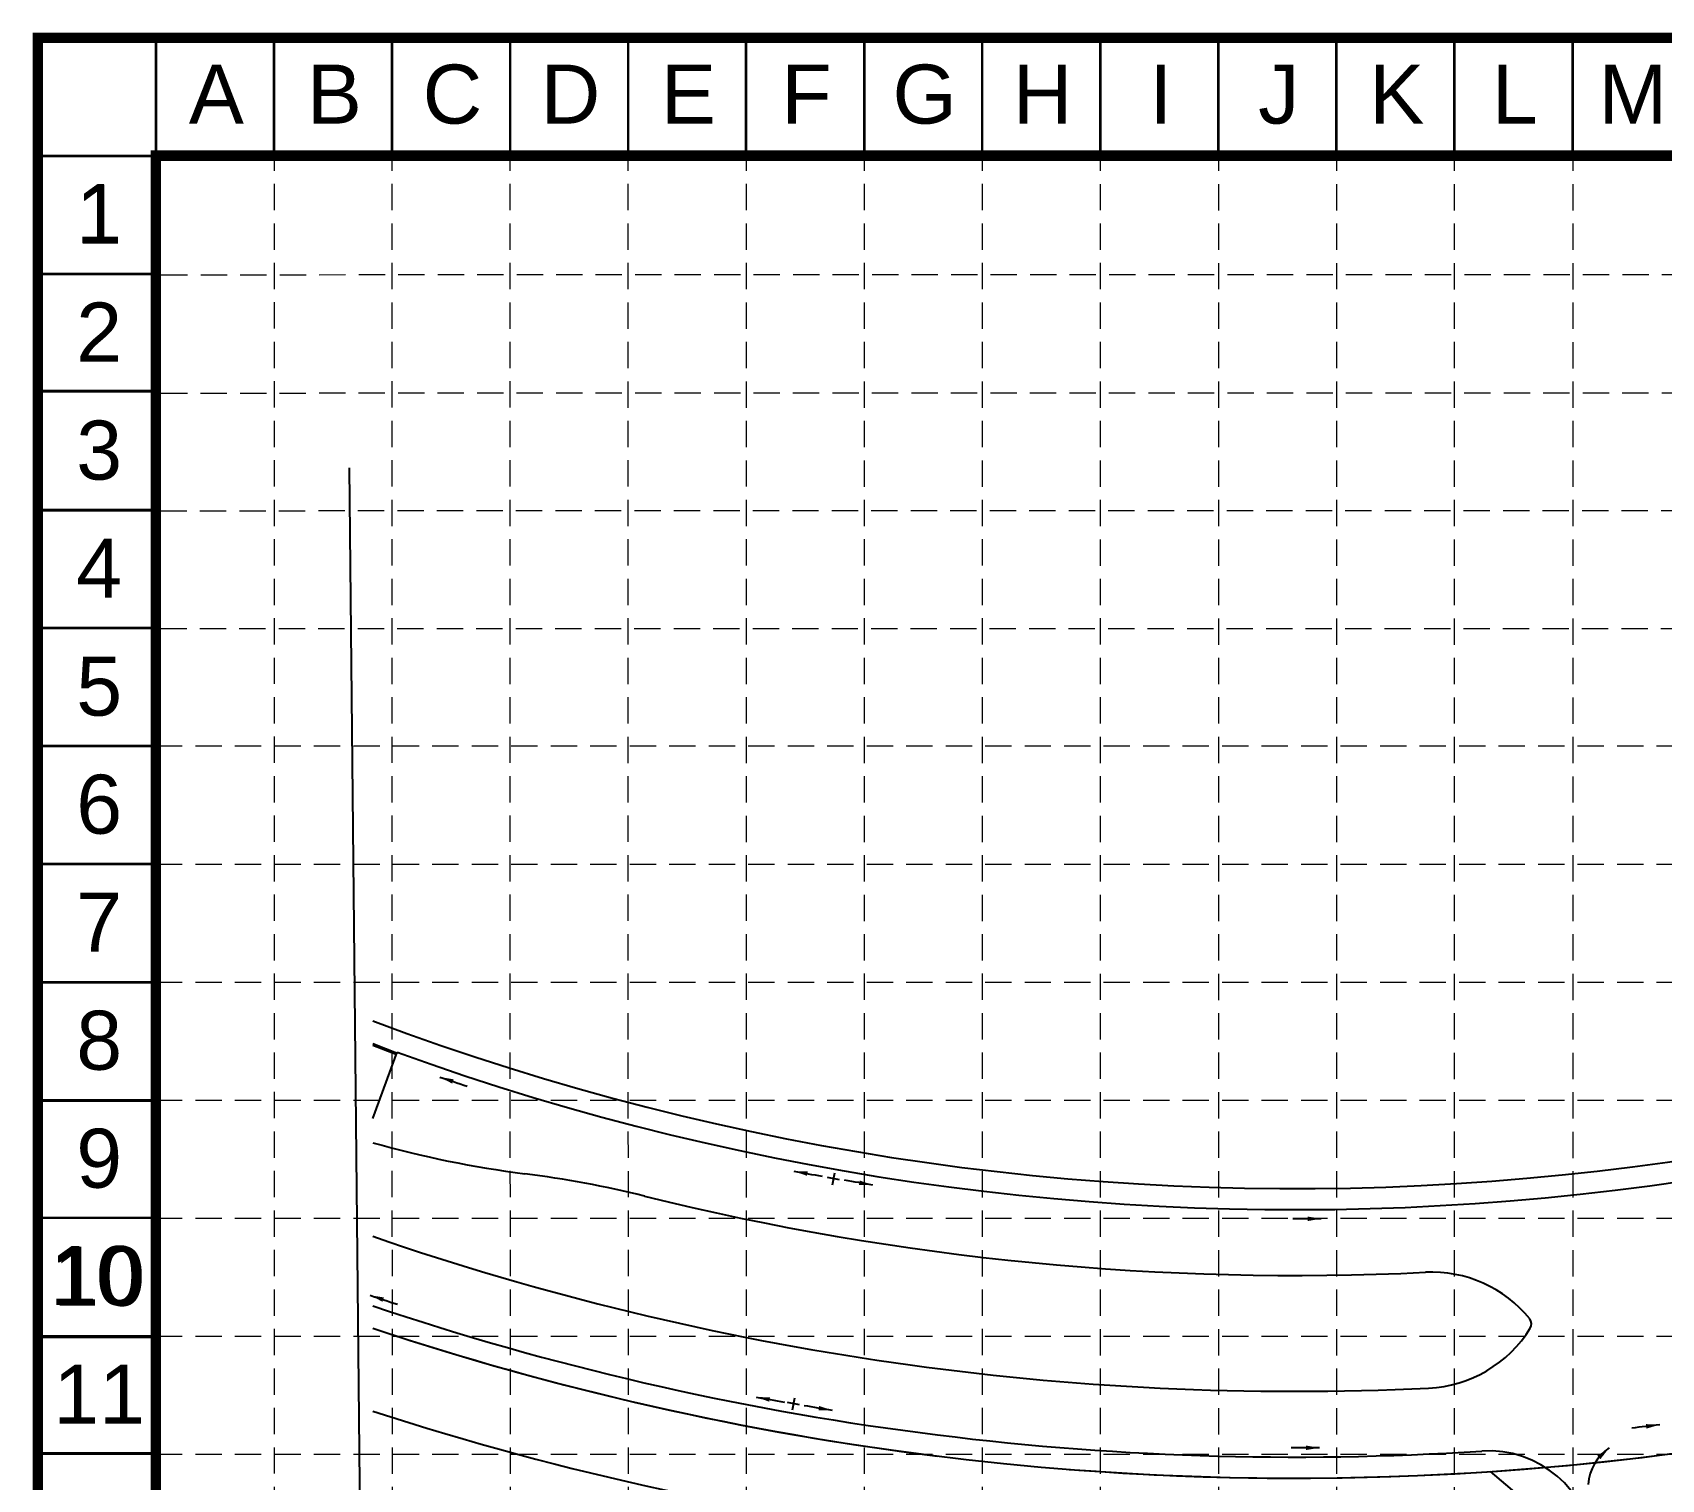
# Model space of a CAD drawing. Extents: x 2138193 to 2139991, y 332071 to 334944.
# Drawn here: x 2138193 to 2138812, y 334395 to 334944 of the extents above; entities that cross this region are included whole.
import ezdxf
from ezdxf.enums import TextEntityAlignment as Align

# ---------------------------------------------------------------- set-up
doc = ezdxf.new("R2010")
doc.units = 0
doc.header["$LTSCALE"] = 100
doc.header["$MEASUREMENT"] = 0
doc.linetypes.add('DASHED', pattern=[0.75, 0.5, -0.25])
doc.linetypes.add('HIDDEN', pattern=[0.375, 0.25, -0.125])
for name, color, linetype in [('BASE', 7, 'Continuous'), ('C-FLOW-ARROW-N', 7, 'Continuous'), ('C-ROAD-BACK-N', 1, 'Continuous'), ('C-STRM-PVC-INLET-N', 7, 'Continuous'), ('GRID', 254, 'DASHED'), ('V-PNTS-BRKLN', 1, 'Continuous'), ('V-PROP-E', 7, 'Continuous'), ('V-PROP-N', 3, 'Continuous'), ('V-PROP-RWAY-N', 4, 'Continuous')]:
    doc.layers.add(name, color=color, linetype=linetype)
doc.styles.add('L80', font='simplex', dxfattribs={"height": 8})
doc.styles.get("Standard").update_dxf_attribs({"font": 'ARIAL.TTF'})
doc.dimstyles.new('40sc-FlowArrow', dxfattribs={"dimscale": 40, "dimtxt": 0.18, "dimasz": 0.13, "dimexe": 0.0625, "dimexo": 0.03, "dimgap": 0.02, "dimtad": 1, "dimdsep": 46, "dimtxsty": 'L80', "dimcen": 0.02, "dimclrd": 256, "dimclre": 256, "dimclrt": 256, "dimaunit": 1, "dimazin": 2, "dimtfac": 1, "dimtofl": 0, "dimtmove": 0, "dimatfit": 3, "dimfxl": 0, "dimtolj": 1, "dimtzin": 0, "dimlwd": -1, "dimlwe": -1, "dimarcsym": 0})

msp = doc.modelspace()

# ---------------------------------------------------------------- linework, layer by layer
at = {"layer": 'BASE'}
for p, q in [((2138239.66, 334942.37), (2138194.82, 334942.37)), ((2139988.37, 334942.37), (2138194.82, 334942.37)), ((2138194.82, 334942.37), (2138194.82, 332072.69)), ((2138239.66, 334942.49), (2138239.66, 334897.65)), ((2138239.66, 334942.47), (2138239.66, 334897.64)), ((2138239.66, 334942.37), (2138239.66, 334897.53)), ((2138284.5, 334942.49), (2138284.5, 334897.65)), ((2138284.5, 334942.47), (2138284.5, 334897.64)), ((2138284.5, 334942.37), (2138284.5, 334897.53)), ((2138329.34, 334942.49), (2138329.34, 334897.65)), ((2138329.34, 334942.47), (2138329.34, 334897.64)), ((2138329.34, 334942.37), (2138329.34, 334897.53)), ((2138374.18, 334942.49), (2138374.18, 334897.65)), ((2138374.18, 334942.47), (2138374.18, 334897.64)), ((2138374.18, 334942.37), (2138374.18, 334897.53)), ((2138419.01, 334942.49), (2138419.01, 334897.65)), ((2138419.01, 334942.47), (2138419.01, 334897.64)), ((2138419.01, 334942.37), (2138419.01, 334897.53)), ((2138463.85, 334942.49), (2138463.85, 334897.65)), ((2138463.85, 334942.47), (2138463.85, 334897.64)), ((2138463.85, 334942.37), (2138463.85, 334897.53)), ((2138508.69, 334942.49), (2138508.69, 334897.65)), ((2138508.69, 334942.47), (2138508.69, 334897.64)), ((2138508.69, 334942.37), (2138508.69, 334897.53)), ((2138553.53, 334942.49), (2138553.53, 334897.65)), ((2138553.53, 334942.47), (2138553.53, 334897.64)), ((2138553.53, 334942.37), (2138553.53, 334897.53)), ((2138598.37, 334942.49), (2138598.37, 334897.65)), ((2138598.37, 334942.47), (2138598.37, 334897.64)), ((2138598.37, 334942.37), (2138598.37, 334897.53)), ((2138643.21, 334942.49), (2138643.21, 334897.65)), ((2138643.21, 334942.47), (2138643.21, 334897.64)), ((2138643.21, 334942.37), (2138643.21, 334897.53)), ((2138688.05, 334942.49), (2138688.05, 334897.65)), ((2138688.05, 334942.47), (2138688.05, 334897.64)), ((2138688.05, 334942.37), (2138688.05, 334897.53)), ((2138732.89, 334942.49), (2138732.89, 334897.65)), ((2138732.89, 334942.47), (2138732.89, 334897.64)), ((2138732.89, 334942.37), (2138732.89, 334897.53)), ((2138777.72, 334942.47), (2138777.72, 334897.64)), ((2138777.72, 334942.37), (2138777.72, 334897.53)), ((2138239.23, 334897.53), (2138194.39, 334897.53)), ((2138239.66, 334897.53), (2138194.82, 334897.53)), ((2138239.68, 334897.53), (2138194.84, 334897.53)), ((2139943.53, 334897.53), (2138239.66, 334897.53)), ((2138239.66, 334897.53), (2138239.66, 332117.53)), ((2138239.23, 334852.69), (2138194.39, 334852.69)), ((2138239.66, 334852.69), (2138194.82, 334852.69)), ((2138239.68, 334852.69), (2138194.84, 334852.69)), ((2138239.23, 334807.85), (2138194.39, 334807.85)), ((2138239.66, 334807.85), (2138194.82, 334807.85)), ((2138239.68, 334807.85), (2138194.84, 334807.85)), ((2138239.23, 334763.02), (2138194.39, 334763.02)), ((2138239.66, 334763.02), (2138194.82, 334763.02)), ((2138239.68, 334763.02), (2138194.84, 334763.02)), ((2138239.23, 334718.18), (2138194.39, 334718.18)), ((2138239.66, 334718.18), (2138194.82, 334718.18)), ((2138239.68, 334718.18), (2138194.84, 334718.18)), ((2138239.23, 334673.34), (2138194.39, 334673.34)), ((2138239.66, 334673.34), (2138194.82, 334673.34)), ((2138239.68, 334673.34), (2138194.84, 334673.34)), ((2138239.23, 334628.5), (2138194.39, 334628.5)), ((2138239.66, 334628.5), (2138194.82, 334628.5)), ((2138239.68, 334628.5), (2138194.84, 334628.5)), ((2138239.23, 334583.66), (2138194.39, 334583.66)), ((2138239.66, 334583.66), (2138194.82, 334583.66)), ((2138239.68, 334583.66), (2138194.84, 334583.66)), ((2138239.23, 334538.82), (2138194.39, 334538.82)), ((2138239.66, 334538.82), (2138194.82, 334538.82)), ((2138239.68, 334538.82), (2138194.84, 334538.82)), ((2138239.23, 334493.98), (2138194.39, 334493.98)), ((2138239.66, 334493.98), (2138194.82, 334493.98)), ((2138239.68, 334493.98), (2138194.84, 334493.98)), ((2138239.23, 334449.14), (2138194.39, 334449.14)), ((2138239.66, 334449.14), (2138194.82, 334449.14)), ((2138239.68, 334449.14), (2138194.84, 334449.14)), ((2138239.23, 334404.31), (2138194.39, 334404.31)), ((2138239.66, 334404.31), (2138194.82, 334404.31)), ((2138239.68, 334404.31), (2138194.84, 334404.31))]:
    msp.add_line(p, q, dxfattribs=at)
at = {"layer": 'BASE', "color": 9}
msp.add_line((2138239.66, 334897.53), (2139943.53, 334897.53), dxfattribs=at)
at = {"layer": 'BASE', "color": 7, "ltscale": 10, "const_width": 1}
for points in [[(2138239.69, 334898.2), (2138239.69, 334941.58)], [(2138239.69, 334898.18), (2138239.69, 334941.56)], [(2138284.54, 334898.2), (2138284.54, 334941.58)], [(2138284.54, 334898.18), (2138284.54, 334941.56)], [(2138329.34, 334898.2), (2138329.34, 334941.58)], [(2138329.34, 334898.18), (2138329.34, 334941.56)], [(2138374.23, 334898.2), (2138374.23, 334941.58)], [(2138374.23, 334898.18), (2138374.23, 334941.56)], [(2138419.05, 334898.2), (2138419.05, 334941.58)], [(2138419.05, 334898.18), (2138419.05, 334941.56)], [(2138463.84, 334898.2), (2138463.84, 334941.58)], [(2138463.84, 334898.18), (2138463.84, 334941.56)], [(2138508.78, 334898.2), (2138508.78, 334941.58)], [(2138508.78, 334898.18), (2138508.78, 334941.56)], [(2138553.51, 334898.2), (2138553.51, 334941.58)], [(2138553.51, 334898.18), (2138553.51, 334941.56)], [(2138598.4, 334898.2), (2138598.4, 334941.58)], [(2138598.4, 334898.18), (2138598.4, 334941.56)], [(2138643.25, 334898.2), (2138643.25, 334941.58)], [(2138643.25, 334898.18), (2138643.25, 334941.56)], [(2138688.06, 334898.2), (2138688.06, 334941.58)], [(2138688.06, 334898.18), (2138688.06, 334941.56)], [(2138732.91, 334898.2), (2138732.91, 334941.58)], [(2138732.91, 334898.18), (2138732.91, 334941.56)], [(2138777.78, 334898.18), (2138777.78, 334941.56)], [(2138238.76, 334897.45), (2138195.38, 334897.45)], [(2138239.21, 334897.45), (2138195.83, 334897.45)], [(2138238.76, 334852.61), (2138195.38, 334852.61)], [(2138239.21, 334852.61), (2138195.83, 334852.61)], [(2138238.76, 334808.17), (2138195.38, 334808.17)], [(2138239.21, 334808.17), (2138195.83, 334808.17)], [(2138238.76, 334762.89), (2138195.38, 334762.89)], [(2138239.21, 334762.89), (2138195.83, 334762.89)], [(2138238.76, 334718.11), (2138195.38, 334718.11)], [(2138239.21, 334718.11), (2138195.83, 334718.11)], [(2138238.76, 334673.31), (2138195.38, 334673.31)], [(2138239.21, 334673.31), (2138195.83, 334673.31)], [(2138238.76, 334628.53), (2138195.38, 334628.53)], [(2138239.21, 334628.53), (2138195.83, 334628.53)], [(2138238.76, 334583.56), (2138195.38, 334583.56)], [(2138239.21, 334583.56), (2138195.83, 334583.56)], [(2138238.76, 334538.63), (2138195.38, 334538.63)], [(2138239.21, 334538.63), (2138195.83, 334538.63)], [(2138238.76, 334494.08), (2138195.38, 334494.08)], [(2138239.21, 334494.08), (2138195.83, 334494.08)], [(2138238.76, 334448.74), (2138195.38, 334448.74)], [(2138239.21, 334448.74), (2138195.83, 334448.74)], [(2138238.76, 334404.64), (2138195.38, 334404.64)], [(2138239.21, 334404.64), (2138195.83, 334404.64)]]:
    msp.add_lwpolyline(points, dxfattribs=at)
at = {"layer": 'C-FLOW-ARROW-N'}
for p, q in [((2138499.33, 334508.5), (2138494.79, 334509.36)), ((2138496.62, 334506.66), (2138497.49, 334511.2)), ((2138484.14, 334423.01), (2138479.6, 334423.87)), ((2138481.44, 334421.17), (2138482.3, 334425.71))]:
    msp.add_line(p, q, dxfattribs=at)
msp.add_arc((2138802.15, 334391.45), 18.5, 124.34075, 175.78775, dxfattribs=at)
msp.add_solid([(2138787.13, 334403.73), (2138791.72, 334406.72), (2138788.35, 334402.4)], dxfattribs=at)
at = {"layer": 'C-ROAD-BACK-N', "color": 7}
msp.add_line((2138322.03, 334531.77), (2138331.31, 334556.96), dxfattribs=at)
for centre, radius, start, end in [((2138672.38, 335500.19), 1003, 250.12017, 299.22837), ((2138430.55, 334907.61), 400, 254.25872, 262.70928), ((2138329.03, 334114.08), 400, 76.08734, 82.70928), ((2138672.38, 335500.19), 1028, 256.08734, 272.76109), ((2138672.38, 335500.19), 1072, 250.92438, 272.71144), ((2138724.21, 334425.44), 48, 39.03939, 92.76109), ((2138672.38, 335500.19), 1097, 251.3753, 273.70726), ((2138720.82, 334477.34), 48, 272.71144, 328.43819), ((2138759.16, 334453.78), 3, 328.43819, 39.03939), ((2138745.9, 334365.57), 40, 5.14359, 93.70726)]:
    msp.add_arc(centre, radius, start, end, dxfattribs=at)
at = {"layer": 'C-STRM-PVC-INLET-N', "ltscale": 10, "const_width": 4}
msp.add_lwpolyline([(2139988.33, 334942.35), (2139988.37, 332072.69), (2138194.82, 332072.69), (2138194.82, 334942.37), (2139989.32, 334942.33)], dxfattribs=at)
msp.add_lwpolyline([(2138239.62, 334897.62), (2139943.53, 334897.53), (2139943.53, 332117.52), (2138239.66, 332117.53)], close=True, dxfattribs=at)
at = {"layer": 'GRID', "color": 252, "linetype": 'HIDDEN', "lineweight": 0, "ltscale": 0.4}
for p, q in [((2138284.91, 332296.89), (2138284.66, 334895.85)), ((2138329.94, 332296.88), (2138329.38, 334895.83)), ((2138374.64, 332296.88), (2138374.23, 334895.71)), ((2138419.72, 332296.87), (2138419.01, 334895.64)), ((2138464.15, 332296.86), (2138463.96, 334895.99)), ((2138508.71, 332296.85), (2138508.85, 334895.9)), ((2138553.89, 332296.85), (2138553.65, 334895.74)), ((2138598.89, 332296.84), (2138598.43, 334895.78)), ((2138643.37, 332296.83), (2138643.38, 334895.75)), ((2138688.33, 332296.83), (2138688.28, 334895.74)), ((2138732.89, 332296.82), (2138732.98, 334895.73)), ((2138777.74, 332296.81), (2138778.02, 334895.67)), ((2138241.7, 334852.39), (2139942.8, 334852.61)), ((2138241.66, 334807.43), (2139942.8, 334807.78)), ((2138241.41, 334762.73), (2139943.53, 334763.02)), ((2138241.35, 334717.93), (2139943.53, 334718.18)), ((2138239.66, 334673.34), (2139943.53, 334673.34)), ((2138239.66, 334628.5), (2139943.53, 334628.5)), ((2138239.66, 334583.66), (2139943.53, 334583.66)), ((2138239.66, 334538.82), (2139943.53, 334538.82)), ((2138239.66, 334493.98), (2139943.53, 334493.98)), ((2138239.66, 334449.14), (2139943.53, 334449.14)), ((2138239.66, 334404.31), (2139943.53, 334404.31))]:
    msp.add_line(p, q, dxfattribs=at)
at = {"layer": 'V-PNTS-BRKLN', "color": 7}
for points in [[(2138322.03, 334560.27, 551.08), (2138331.08, 334556.74, 551.07)], [(2138322.03, 334559.74, 550.58), (2138330.89, 334556.28, 550.57)]]:
    msp.add_polyline3d(points, dxfattribs=at)
at = {"layer": 'V-PROP-E'}
msp.add_arc((2138672.38, 335500.19), 995, 249.38376, 299.22837, dxfattribs=at)
at = {"layer": 'V-PROP-N', "color": 0}
msp.add_line((2138326.52, 333468.74), (2138313.23, 334779.05), dxfattribs=at)
msp.add_arc((2138672.38, 335500.19), 1105, 251.51505, 299.22837, dxfattribs=at)
at = {"layer": 'V-PROP-RWAY-N', "color": 7}
msp.add_line((2138746.52, 334397.68), (2138773.69, 334374.74), dxfattribs=at)
for radius, start, end in [(1105, 265.54613, 299.22837), (1105, 251.51505, 262.93722), (1135, 252.02058, 275.14359)]:
    msp.add_arc((2138672.38, 335500.19), radius, start, end, dxfattribs=at)

# ---------------------------------------------------------------- texts
at = {"layer": 'BASE', "width": 1}
for s, height, p in [('A', 22.42, (2138262.62, 334920.99)), ('B', 22.42, (2138307.46, 334920.99)), ('C', 22.42, (2138352.3, 334920.99)), ('D', 22.42, (2138397.14, 334920.99)), ('E', 22.42, (2138441.98, 334920.99)), ('F', 22.42, (2138486.82, 334920.99)), ('G', 22.42, (2138531.65, 334920.99)), ('H', 22.42, (2138576.49, 334920.99)), ('I', 22.42, (2138621.33, 334920.99)), ('J', 22.42, (2138666.17, 334920.99)), ('K', 22.42, (2138711.01, 334920.99)), ('L', 22.42, (2138755.85, 334920.99)), ('M', 22.42, (2138800.69, 334920.99)), ('1', 22.42, (2138218.07, 334875.62)), ('1', 22.42, (2138218.12, 334875.43)), ('2', 22.42, (2138218.12, 334830.59)), ('3', 22.42, (2138218.12, 334785.75)), ('4', 22.42, (2138218.12, 334740.91)), ('5', 22.42, (2138218.12, 334696.07)), ('6', 22.42, (2138218.12, 334651.23)), ('7', 22.42, (2138218.12, 334606.4)), ('8', 22.42, (2138218.12, 334561.56)), ('9', 22.42, (2138218.12, 334516.72)), ('10', 22.419, (2138216.9, 334472.15)), ('10', 22.419, (2138217.35, 334472.15)), ('10', 22.419, (2138218.12, 334471.88)), ('11', 22.419, (2138218.12, 334427.04))]:
    msp.add_text(s, height=height, dxfattribs=at).set_placement(p, align=Align.MIDDLE_CENTER)

# ---------------------------------------------------------------- leaders
at = {"layer": 'C-FLOW-ARROW-N', "path_type": 1}
for points in [[(2138347.54, 334547.55), (2138357.86, 334544.09)], [(2138482, 334511.81), (2138492.72, 334509.87)], [(2138511.97, 334506.55), (2138501.27, 334508.34)], [(2138682.33, 334493.74), (2138671.48, 334493.69)], [(2138321.06, 334464.66), (2138331.39, 334461.22)], [(2138467.67, 334425.99), (2138478.38, 334424.06)], [(2138496.61, 334420.91), (2138485.92, 334422.7)], [(2138681.68, 334406.73), (2138670.83, 334406.69)]]:
    msp.add_leader(points, dimstyle='40sc-FlowArrow', override={"dimasz": 0.13}, dxfattribs=at)
msp.add_leader([(2138810.92, 334415.5), (2138800.24, 334414.19)], dimstyle='40sc-FlowArrow', dxfattribs=at)

doc.saveas('drawing.dxf')
